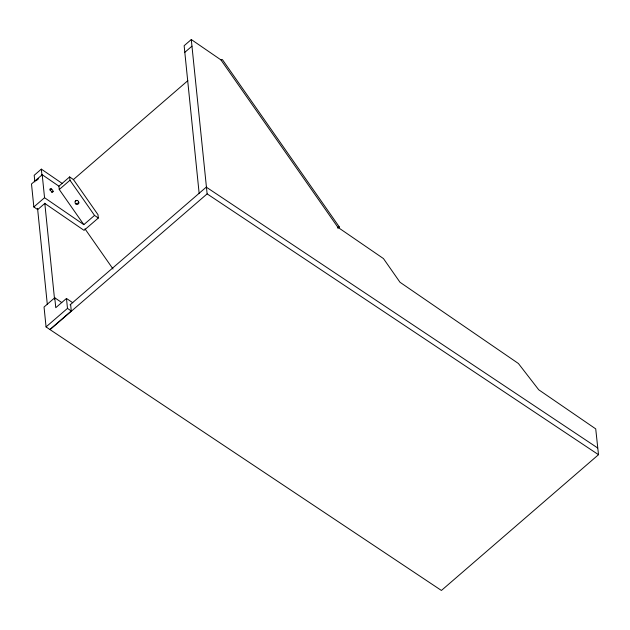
<?xml version="1.0" encoding="UTF-8"?>
<svg xmlns="http://www.w3.org/2000/svg" width="630" height="630" viewBox="0 0 630 630"><rect width="100%" height="100%" fill="white"/><g stroke="black" fill="none" stroke-linecap="round" stroke-linejoin="round"><path stroke-width="0.94" d="M62.165 183.424L41.336 169.131L34.193 175.305L34.87 181.928M191.284 39.54L207.128 193.875L50.046 329.632L441.417 590.46L598.5 454.695L595.72 428.88L538.737 389.789L518.403 363.502L399.995 282.256L383.457 258.576L337.877 227.296L220.917 59.882L191.284 39.54L184.141 45.714L199.135 193.292M58.921 186.189L42.21 174.723L31.5 183.976L33.839 206.963L37.682 209.601L44.817 203.435L84.05 230.352L98.327 218.011L97.996 214.696L73.434 179.534L69.631 176.928L58.921 186.189L59.259 189.504L83.822 224.658L94.532 215.405L98.327 218.011M36.296 180.692L38.438 178.841M184.81 52.337L191.953 46.171M50.006 190.197L51.432 188.969M33.839 206.963L44.549 197.71L42.21 174.723M51.66 192.567L53.085 191.331M59.259 189.504L69.969 180.243L69.631 176.928M73.285 179.668L187.827 80.671M61.748 302.565L54.755 297.769L44.045 307.023L46.061 326.899L49.857 329.506L71.277 310.992L70.607 304.369M72.804 302.794L66.473 298.447L55.763 307.708L54.755 297.769M70.032 304.865L206.27 187.126L597.642 447.946M46.061 326.899L67.481 308.385L66.473 298.447M337.853 228.288L339.342 226.997L222.39 59.582L220.917 59.882M75.726 200.773L77.459 200.427M75.466 203.687L78.931 202.978A2.087 1.835 78.5 0 1 78.522 201.435M337.877 227.296L339.342 226.997M207.128 193.875L598.5 454.695M44.549 197.71L83.822 224.658M67.481 308.385L71.277 310.992M69.969 180.243L94.532 215.405M84.963 228.832L113.022 268.994M41.336 169.131L42.005 175.754M44.793 203.167L54.534 299.092M37.556 208.357L47.297 304.282M50.132 189.63A2.087 0.898 49.2 0 0 52.739 191.969A2.087 0.898 49.2 0 0 51.833 189.284A2.087 0.898 49.2 0 0 50.132 189.63M75.167 201.616A2.087 1.835 78.5 0 0 77.191 204.522A2.087 1.835 78.5 0 0 78.325 201.214A2.087 1.835 78.5 0 0 75.167 201.616"/></g></svg>
